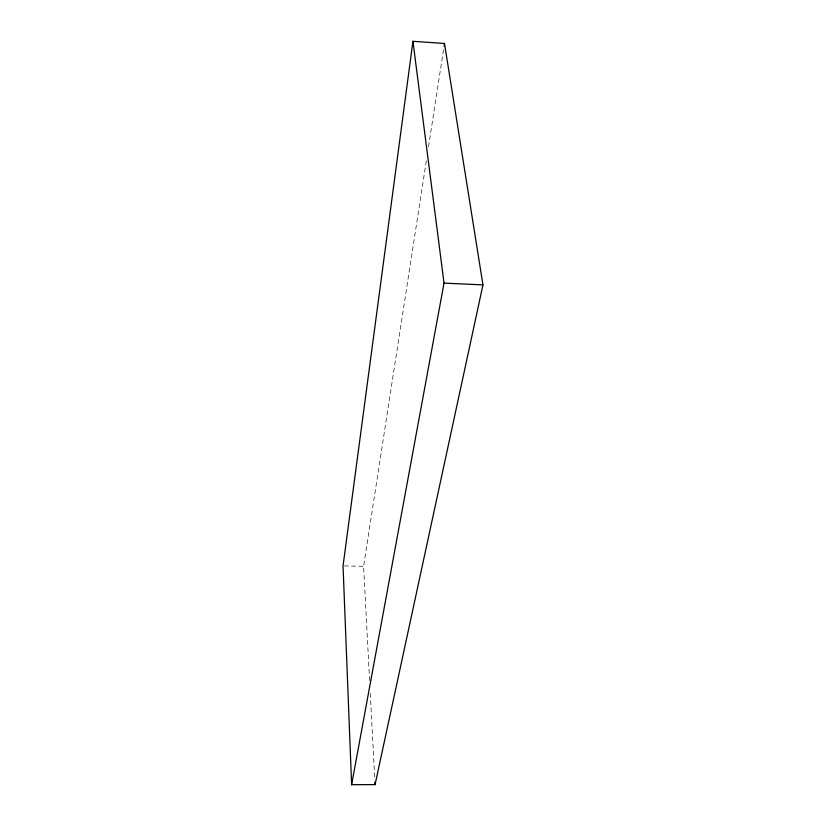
<?xml version="1.0" encoding="UTF-8"?>
<svg xmlns="http://www.w3.org/2000/svg" width="826" height="826" viewBox="0 0 826 826"><rect width="100%" height="100%" fill="white"/><g stroke="black" fill="none" stroke-linecap="round" stroke-linejoin="round"><path stroke-width="0.62" stroke-dasharray="4.13 3.1" d="M369.594 680.583L363.595 566.275L426.34 160.791M428.508 146.77L443.696 48.579M344.328 565.944L363.595 566.275M370.275 693.427L374.798 779.476"/><path stroke-width="1.24" d="M412.938 41.3L343.038 565.913L351.618 784.7L375.066 784.607L482.962 284.898L444.491 43.479L412.938 41.3L444.027 283.122L351.618 784.7M444.089 46.029L444.491 43.479M444.027 283.122L482.962 284.898M374.932 782.036L375.066 784.607"/></g></svg>
